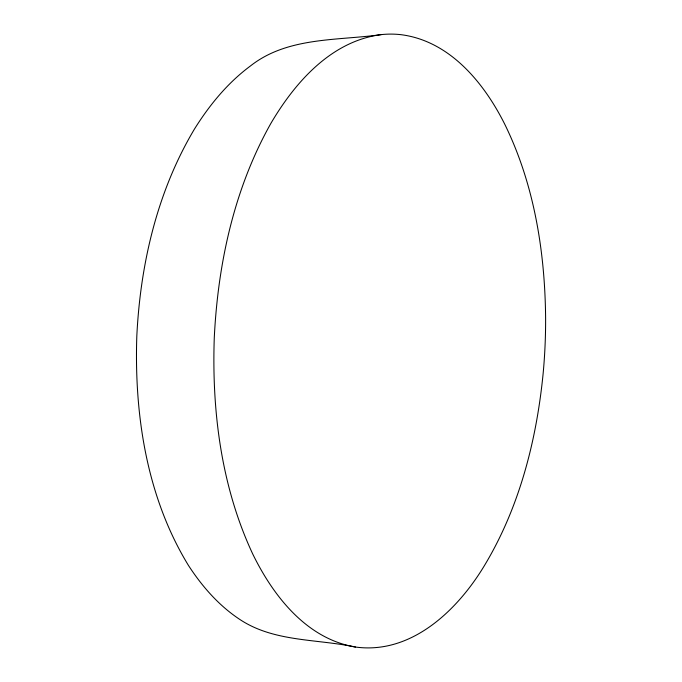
<?xml version="1.0" encoding="UTF-8"?>
<svg xmlns="http://www.w3.org/2000/svg" width="682" height="682" viewBox="0 0 682 682"><rect width="100%" height="100%" fill="white"/><g stroke="black" fill="none" stroke-linecap="round" stroke-linejoin="round"><path stroke-width="1.02" d="M381.221 34.62C331.316 41.014 295.05 82.266 270.916 123.323C234.165 188.547 217.916 263.516 214.276 337.795C211.71 411.408 221.318 486.914 252.792 554.125C273.286 596.059 306.627 638.898 355.433 647.03C411.809 654.788 458.125 609.597 484.834 564.909C519.514 507.093 536.538 440.257 543.128 373.617A590.143 574.551 -26.1 0 0 545.609 317.897C544.978 251.556 534.159 184.012 504.663 124.056C483.964 82.727 449.702 40.911 401.025 34.68A88.66 86.316 -26.1 0 0 381.221 34.62C337.24 40.809 287.591 36.717 250.524 65.898C227.703 82.786 209.493 105.011 194.515 128.966C157.218 191.378 140.313 264.13 136.809 336.252C134.192 415.091 146.741 497.212 188.445 565.421C202.435 586.963 219.775 606.682 241.564 620.586C275.46 642.06 317.573 638.923 355.433 647.03"/></g></svg>
